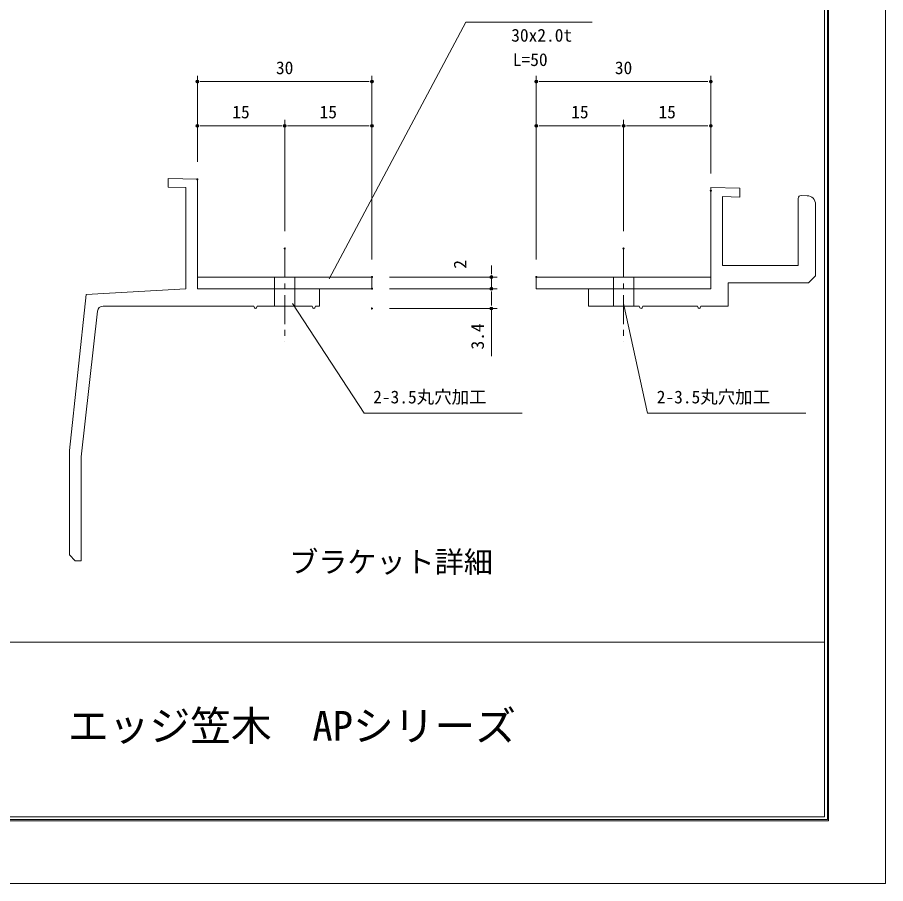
# Model space of a CAD drawing. Units: millimetres on the paper. Extents: x -210 to 210, y -148 to 148.
# Drawn here: x 60.8 to 210, y -148.5 to 0.3 of the extents above; entities that cross this region are included whole.
import ezdxf
from ezdxf.enums import TextEntityAlignment as Align

# ---------------------------------------------------------------- set-up
doc = ezdxf.new("R2010")
doc.units = ezdxf.units.MM
doc.header["$PDMODE"] = 32
doc.header["$PDSIZE"] = 0.2
doc.linetypes.add('USER4', pattern=[8, 5, -1, 1, -1])
for name, color, linetype, lineweight in [('0-0_0', 7, 'Continuous', 9), ('0-1_1-1図枠', 3, 'Continuous', 18), ('0-3_2-1寸法', 7, 'Continuous', 9), ('0-4_Defpoints', 7, 'Continuous', 9), ('0-E_1', 1, 'USER4', 18), ('0-F_41_U+FF71_U+FF99_U+FF90', 4, 'Continuous', 18)]:
    doc.layers.add(name, color=color, linetype=linetype, lineweight=lineweight)
doc.layers.add('0-2_1-2図名', color=7, linetype='Continuous')
doc.styles.add('ＭＳ ゴシック', font='')
doc.styles.get('ＭＳ ゴシック').set_extended_font_data('MS Gothic')

# ---------------------------------------------------------------- blocks, each defined once
blk = doc.blocks.new('_Dot')
at = {"layer": '0-0_0'}
for p, q in [((-0.5, 0), (-1, 0)), ((0.25, 0), (-0.25, 0))]:
    blk.add_line(p, q, dxfattribs=at)
blk.add_circle((0, 0), 0.25, dxfattribs=at)
blk = doc.blocks.new('D36')
at = {"layer": '0-3_2-1寸法'}
for p, q in [((316.714, 112.13), (316.714, 131.211)), ((330.714, 130.211), (317.714, 130.211)), ((331.714, 107.224), (331.714, 131.211))]:
    blk.add_line(p, q, dxfattribs=at)
at = {"layer": '0-4_Defpoints'}
for p in [(316.714, 130.211), (316.714, 109.13), (331.714, 104.224)]:
    blk.add_point(p, dxfattribs=at)
at = {"layer": '0-3_2-1寸法', "rotation": 180}
blk.add_blockref('_Dot', (316.714, 130.211), dxfattribs=at)
at = {"layer": '0-3_2-1寸法'}
blk.add_blockref('_Dot', (331.714, 130.211), dxfattribs=at)
at = {"layer": '0-3_2-1寸法', "style": 'ＭＳ ゴシック'}
blk.add_text('15', height=2.199, dxfattribs=at).set_placement((322.714, 130.836), align=Align.BOTTOM_LEFT)
blk = doc.blocks.new('D37')
at = {"layer": '0-3_2-1寸法'}
for p, q in [((301.714, 124.027), (301.714, 131.211)), ((315.714, 130.211), (302.714, 130.211)), ((316.714, 112.13), (316.714, 131.211))]:
    blk.add_line(p, q, dxfattribs=at)
at = {"layer": '0-4_Defpoints'}
for p in [(301.714, 130.211), (301.714, 121.027), (316.714, 109.13)]:
    blk.add_point(p, dxfattribs=at)
at = {"layer": '0-3_2-1寸法', "rotation": 180}
blk.add_blockref('_Dot', (301.714, 130.211), dxfattribs=at)
at = {"layer": '0-3_2-1寸法'}
blk.add_blockref('_Dot', (316.714, 130.211), dxfattribs=at)
at = {"layer": '0-3_2-1寸法', "style": 'ＭＳ ゴシック'}
blk.add_text('15', height=2.199, dxfattribs=at).set_placement((307.714, 130.836), align=Align.BOTTOM_LEFT)
blk = doc.blocks.new('D38')
at = {"layer": '0-3_2-1寸法'}
for p, q in [((359.963, 107.224), (359.963, 131.211)), ((360.963, 130.211), (373.963, 130.211)), ((374.963, 112.13), (374.963, 131.211))]:
    blk.add_line(p, q, dxfattribs=at)
at = {"layer": '0-4_Defpoints'}
for p in [(374.963, 130.211), (374.963, 109.13), (359.963, 104.224)]:
    blk.add_point(p, dxfattribs=at)
at = {"layer": '0-3_2-1寸法', "rotation": 180}
blk.add_blockref('_Dot', (359.963, 130.211), dxfattribs=at)
at = {"layer": '0-3_2-1寸法'}
blk.add_blockref('_Dot', (374.963, 130.211), dxfattribs=at)
at = {"layer": '0-3_2-1寸法', "style": 'ＭＳ ゴシック'}
blk.add_text('15', height=2.199, dxfattribs=at).set_placement((365.963, 130.836), align=Align.BOTTOM_LEFT)
blk = doc.blocks.new('D39')
at = {"layer": '0-3_2-1寸法'}
for p, q in [((374.963, 112.13), (374.963, 131.211)), ((375.963, 130.211), (388.963, 130.211)), ((389.963, 122.018), (389.963, 131.211))]:
    blk.add_line(p, q, dxfattribs=at)
at = {"layer": '0-4_Defpoints'}
for p in [(389.963, 130.211), (389.963, 119.018), (374.963, 109.13)]:
    blk.add_point(p, dxfattribs=at)
at = {"layer": '0-3_2-1寸法', "rotation": 180}
blk.add_blockref('_Dot', (374.963, 130.211), dxfattribs=at)
at = {"layer": '0-3_2-1寸法'}
blk.add_blockref('_Dot', (389.963, 130.211), dxfattribs=at)
at = {"layer": '0-3_2-1寸法', "style": 'ＭＳ ゴシック'}
blk.add_text('15', height=2.199, dxfattribs=at).set_placement((380.963, 130.836), align=Align.BOTTOM_LEFT)
blk = doc.blocks.new('D22')
at = {"layer": '0-3_2-1寸法'}
for p, q in [((352.245, 105.224), (352.245, 106.224)), ((334.714, 104.224), (353.245, 104.224)), ((352.245, 102.224), (352.245, 104.224)), ((334.714, 102.224), (353.245, 102.224)), ((352.245, 101.224), (352.245, 100.224))]:
    blk.add_line(p, q, dxfattribs=at)
at = {"layer": '0-4_Defpoints'}
for p in [(331.714, 104.224), (352.245, 104.224), (331.714, 102.224)]:
    blk.add_point(p, dxfattribs=at)
at = {"layer": '0-3_2-1寸法'}
for p, rotation in [((352.245, 104.224), 270), ((352.245, 102.224), 90)]:
    blk.add_blockref('_Dot', p, dxfattribs=dict(at, rotation=rotation))
at = {"layer": '0-3_2-1寸法', "style": 'ＭＳ ゴシック'}
blk.add_text('2', height=2.199, rotation=90, dxfattribs=at).set_placement((348.62, 105.663), align=Align.BOTTOM_LEFT)
blk = doc.blocks.new('D23')
at = {"layer": '0-3_2-1寸法'}
for p, q in [((334.714, 102.224), (353.245, 102.224)), ((352.245, 99.824), (352.245, 101.224)), ((334.714, 98.824), (353.245, 98.824)), ((352.245, 90.63), (352.245, 98.824))]:
    blk.add_line(p, q, dxfattribs=at)
at = {"layer": '0-4_Defpoints'}
for p in [(331.714, 102.224), (352.245, 102.224), (331.714, 98.824)]:
    blk.add_point(p, dxfattribs=at)
at = {"layer": '0-3_2-1寸法'}
for p, rotation in [((352.245, 102.224), 90), ((352.245, 98.824), 270)]:
    blk.add_blockref('_Dot', p, dxfattribs=dict(at, rotation=rotation))
at = {"layer": '0-3_2-1寸法', "style": 'ＭＳ ゴシック'}
blk.add_text('3.4', height=2.199, rotation=90, dxfattribs=at).set_placement((351.62, 91.777), align=Align.BOTTOM_LEFT)
blk = doc.blocks.new('D26')
at = {"layer": '0-3_2-1寸法'}
for p, q in [((301.714, 124.027), (301.714, 138.804)), ((331.714, 107.224), (331.714, 138.804)), ((302.714, 137.804), (330.714, 137.804))]:
    blk.add_line(p, q, dxfattribs=at)
at = {"layer": '0-4_Defpoints'}
for p in [(331.714, 137.804), (301.714, 121.027), (331.714, 104.224)]:
    blk.add_point(p, dxfattribs=at)
at = {"layer": '0-3_2-1寸法', "rotation": 180}
blk.add_blockref('_Dot', (301.714, 137.804), dxfattribs=at)
at = {"layer": '0-3_2-1寸法'}
blk.add_blockref('_Dot', (331.714, 137.804), dxfattribs=at)
at = {"layer": '0-3_2-1寸法', "style": 'ＭＳ ゴシック'}
blk.add_text('30', height=2.199, dxfattribs=at).set_placement((315.214, 138.429), align=Align.BOTTOM_LEFT)
blk = doc.blocks.new('D27')
at = {"layer": '0-3_2-1寸法'}
for p, q in [((359.963, 107.224), (359.963, 138.804)), ((389.963, 122.018), (389.963, 138.804)), ((388.963, 137.804), (360.963, 137.804))]:
    blk.add_line(p, q, dxfattribs=at)
at = {"layer": '0-4_Defpoints'}
for p in [(359.963, 137.804), (389.963, 119.018), (359.963, 104.224)]:
    blk.add_point(p, dxfattribs=at)
at = {"layer": '0-3_2-1寸法', "rotation": 180}
blk.add_blockref('_Dot', (359.963, 137.804), dxfattribs=at)
at = {"layer": '0-3_2-1寸法'}
blk.add_blockref('_Dot', (389.963, 137.804), dxfattribs=at)
at = {"layer": '0-3_2-1寸法', "style": 'ＭＳ ゴシック'}
blk.add_text('30', height=2.199, dxfattribs=at).set_placement((373.463, 138.429), align=Align.BOTTOM_LEFT)

msp = doc.modelspace()

# ---------------------------------------------------------------- linework, layer by layer
at = {"layer": '0-1_1-1図枠'}
for p, q in [((200, 137.5), (200, -137.5)), ((199.5, 137), (199.5, -137)), ((-199.5, -107), (199.5, -107)), ((-199.5, -137), (199.5, -137)), ((-200, -137.5), (200, -137.5))]:
    msp.add_line(p, q, dxfattribs=at)
at = {"layer": '0-3_2-1寸法'}
for p, q in [((137.832, -0.468), (114.369, -44.587)), ((137.832, -0.468), (159.535, -0.468)), ((120.346, -67.644), (108.082, -48.793)), ((169.079, -67.644), (164.958, -48.793)), ((120.346, -67.644), (147.54, -67.644)), ((169.079, -67.644), (196.273, -67.644))]:
    msp.add_line(p, q, dxfattribs=at)
at = {"layer": '0-4_Defpoints'}
for p in [(200.2, 137.7), (200.2, 137.7), (-200.2, -137.7), (-200.2, -137.7)]:
    msp.add_line(p, (200.2, -137.7), dxfattribs=at)
msp.add_lwpolyline([(-210, -148.5), (-210, 148.5), (210, 148.5), (210, -148.5)], close=True, dxfattribs=at)
at = {"layer": '0-E_1'}
for p, q in [((106.709, -39.371), (106.709, -55.373)), ((164.958, -39.371), (164.958, -55.373))]:
    msp.add_line(p, q, dxfattribs=at)
at = {"layer": '0-F_41_U+FF71_U+FF99_U+FF90'}
for p, q in [((91.709, -27.474), (86.709, -27.327)), ((86.709, -28.827), (86.709, -27.327)), ((89.709, -28.916), (86.709, -28.827)), ((89.709, -46.276), (89.709, -28.916)), ((179.958, -46.276), (179.958, -28.884)), ((179.96, -28.884), (184.96, -29.03)), ((184.96, -30.532), (184.96, -29.03)), ((184.96, -30.532), (181.958, -30.443)), ((181.958, -42.276), (181.958, -30.443)), ((194.958, -42.276), (194.958, -30.761)), ((195.473, -30.261), (196.501, -30.292)), ((197.958, -44.076), (197.958, -31.791)), ((181.958, -42.276), (194.958, -42.276)), ((104.959, -44.276), (104.959, -49.276)), ((108.459, -44.276), (108.459, -49.276)), ((163.208, -44.276), (163.208, -49.276)), ((166.708, -44.276), (166.708, -49.276)), ((197.958, -44.076), (196.758, -45.276)), ((196.758, -45.276), (197.958, -44.076)), ((182.958, -49.276), (182.958, -45.276)), ((182.958, -45.276), (196.758, -45.276)), ((69.709, -74.088), (72.613, -47.276)), ((89.709, -46.276), (72.613, -47.276)), ((112.709, -49.276), (112.709, -46.277)), ((158.958, -46.276), (179.958, -46.276)), ((158.958, -49.276), (158.958, -46.276)), ((71.709, -75.142), (74.522, -50.164)), ((101.414, -49.276), (75.516, -49.276)), ((101.523, -49.55), (101.414, -49.276)), ((69.709, -74.088), (69.709, -83.088)), ((71.709, -75.142), (71.709, -84.076)), ((69.709, -83.022), (69.709, -92.022)), ((71.709, -84.076), (71.709, -93.01)), ((70.709, -93.01), (69.709, -92.022)), ((70.709, -93.01), (71.709, -93.01))]:
    msp.add_line(p, q, dxfattribs=at)
for points in [[(112.709, -46.276), (91.709, -46.276), (91.709, -27.474)], [(111.523, -49.55), (111.414, -49.276), (102.004, -49.276), (101.894, -49.55)], [(112.709, -49.276), (112.004, -49.276), (111.894, -49.55)], [(167.772, -49.55), (167.663, -49.276), (158.958, -49.276)], [(177.772, -49.55), (177.663, -49.276), (168.253, -49.276), (168.144, -49.55)], [(182.958, -49.276), (178.253, -49.276), (178.144, -49.55)]]:
    msp.add_lwpolyline(points, dxfattribs=at)
for points in [[(91.709, -46.276), (121.709, -46.276), (121.709, -44.276), (91.709, -44.276)], [(179.958, -46.276), (149.958, -46.276), (149.958, -44.276), (179.958, -44.276)]]:
    msp.add_lwpolyline(points, close=True, dxfattribs=at)
for centre, radius, start, end in [((195.458, -30.761), 0.5, 88.31687, 180), ((196.458, -31.791), 1.5, 0, 88.31687), ((75.516, -50.276), 1, 90, 173.57329), ((101.709, -49.476), 0.2, 201.74667, 338.25333), ((111.709, -49.476), 0.2, 201.74667, 338.25333), ((167.958, -49.476), 0.2, 201.74667, 338.25333), ((177.958, -49.476), 0.2, 201.74667, 338.25333)]:
    msp.add_arc(centre, radius, start, end, dxfattribs=at)

# ---------------------------------------------------------------- block references
at = {"layer": '0-3_2-1寸法'}
for name in ['D26', 'D27', 'D37', 'D36', 'D38', 'D39', 'D22', 'D23']:
    msp.add_blockref(name, (-210.005, -148.501), dxfattribs=at)

# ---------------------------------------------------------------- texts
at = {"layer": '0-0_0', "style": 'ＭＳ ゴシック'}
msp.add_text('ブラケット詳細', height=3.666, dxfattribs=at).set_placement((107.491, -96.154), align=Align.BOTTOM_LEFT)
at = {"layer": '0-2_1-2図名', "style": 'ＭＳ ゴシック'}
msp.add_text('エッジ笠木\u3000APシリーズ', height=5.132, dxfattribs=at).set_placement((69.47, -125.5), align=Align.BOTTOM_LEFT)
at = {"layer": '0-3_2-1寸法', "style": 'ＭＳ ゴシック'}
for s, p in [('30x2.0t', (145.645, -4.49)), ('L=50', (145.92, -8.675)), ('2-3.5丸穴加工', (121.923, -66.644)), ('2-3.5丸穴加工', (170.656, -66.644))]:
    msp.add_text(s, height=2.199, dxfattribs=at).set_placement(p, align=Align.BOTTOM_LEFT)

doc.saveas('drawing.dxf')
